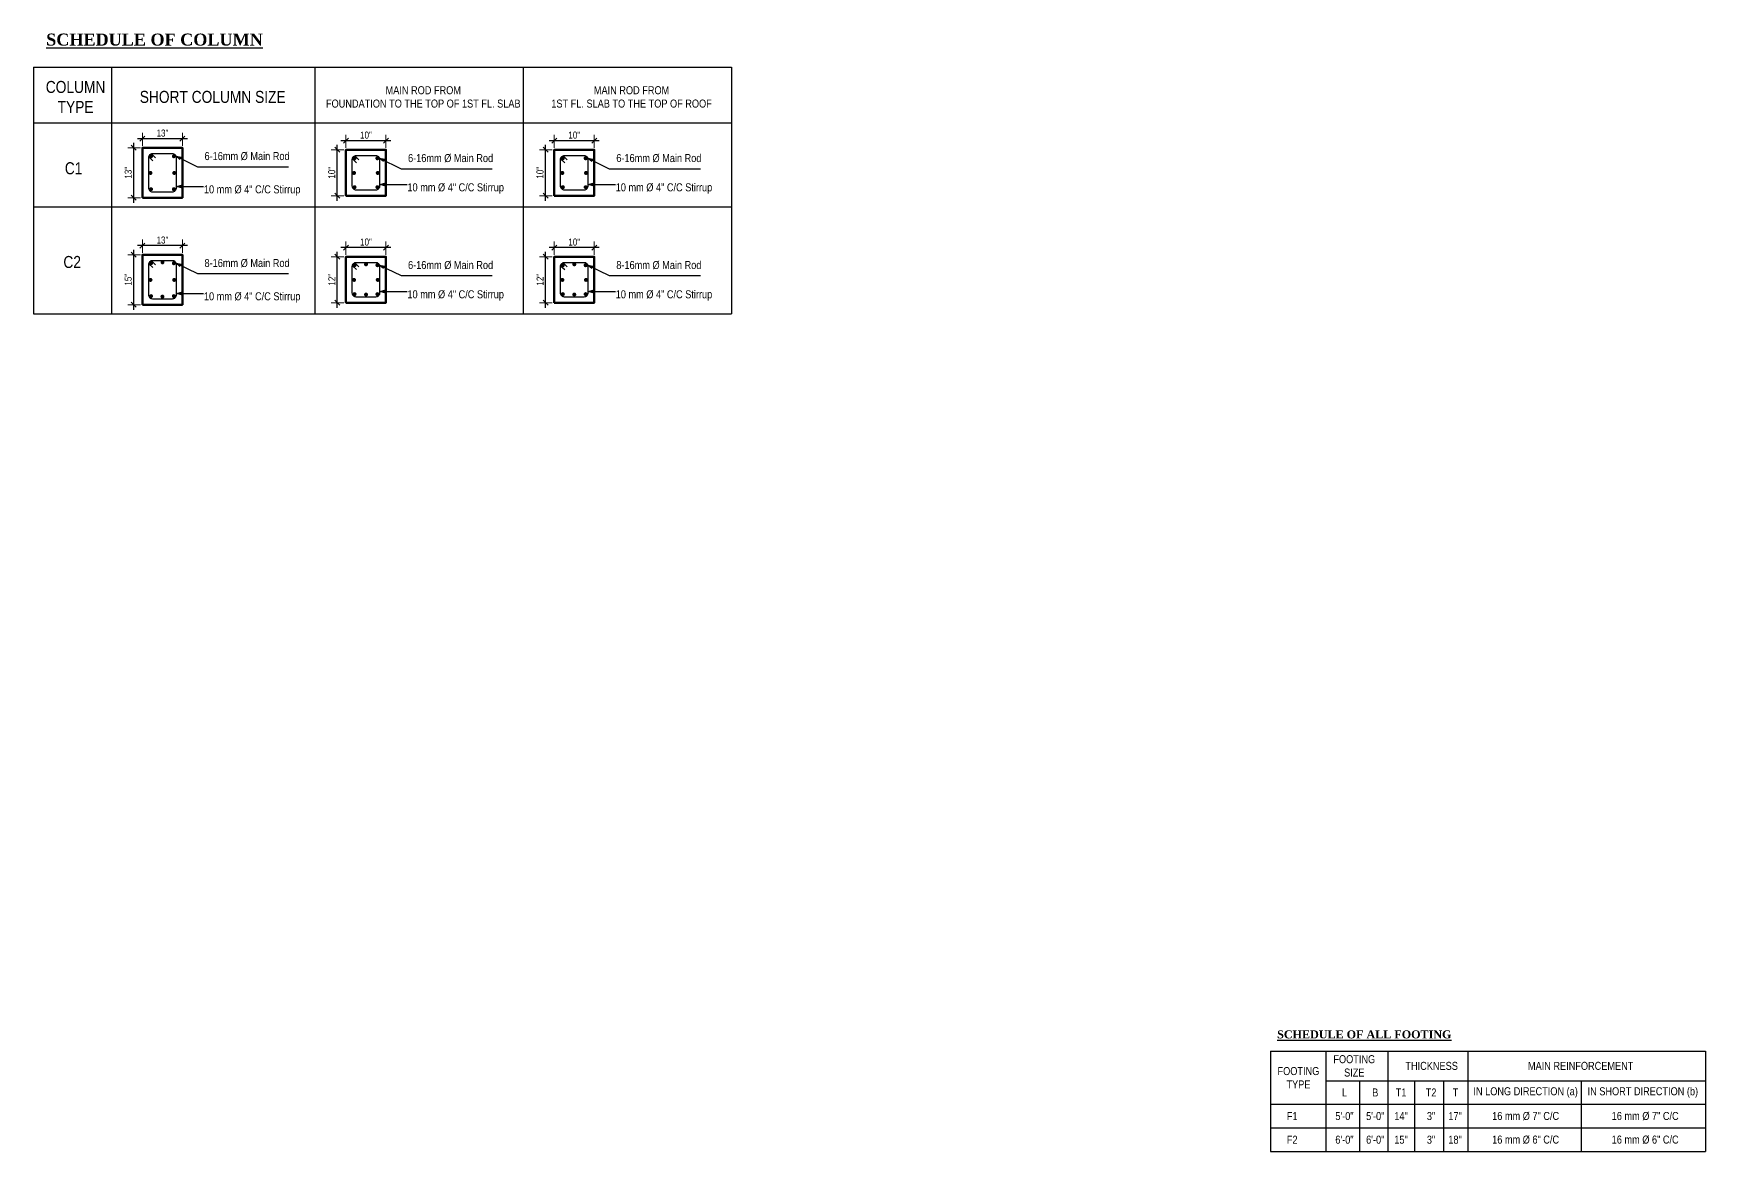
# Model space of a CAD drawing. Header units: inches. Extents: x -4010 to 92088, y -38563 to -1318.
# Drawn here: x 85542.8 to 85960.6, y -34930 to -34650.7 of the extents above; entities that cross this region are included whole.
import ezdxf

# ---------------------------------------------------------------- set-up
doc = ezdxf.new("R2010")
doc.units = ezdxf.units.IN
doc.header["$MEASUREMENT"] = 0
doc.header["$PDMODE"] = 99
doc.layers.add('Column', color=2, linetype='Continuous', lineweight=50)
doc.layers.add('DIM', color=7, linetype='Continuous', lineweight=15)
doc.layers.add('Rod', color=1, linetype='Continuous')
doc.layers.add('TEX', color=7, linetype='Continuous')
doc.styles.get("Standard").update_dxf_attribs({"font": 'ARIALN.TTF'})
doc.dimstyles.new('_20', dxfattribs={"dimscale": 0.25, "dimtxt": 7, "dimasz": 5, "dimexe": 6, "dimexo": 2, "dimgap": 2, "dimtad": 1, "dimdec": 1, "dimzin": 3, "dimdsep": 46, "dimlunit": 4, "dimtxsty": 'Standard', "dimblk": 'OBLIQUE', "dimcen": 0, "dimdle": 5, "dimclrt": 7, "dimazin": 0, "dimtfac": 0.0375, "dimtdec": 1, "dimtofl": 0, "dimtmove": 0, "dimatfit": 3, "dimldrblk": 'OPEN30', "dimfxl": 6, "dimtvp": 0.8, "dimtolj": 1, "dimtzin": 0, "dimlwe": -1, "dimarcsym": 0})

# ---------------------------------------------------------------- blocks, each defined once
blk = doc.blocks.new('_Oblique')
at = {"color": 0, "linetype": 'ByBlock', "lineweight": -2}
blk.add_line((-0.5, -0.5), (0.5, 0.5), dxfattribs=at)
blk = doc.blocks.new('*D1252')
at = {"layer": 'Defpoints', "color": 0}
for p in [(85567.86, -34679.25), (85570.02, -34679.25), (85570.02, -34691.75)]:
    blk.add_point(p, dxfattribs=at)
at = {"layer": 'DIM', "color": 0}
for p, q in [((85569.52, -34679.25), (85566.36, -34679.25)), ((85569.52, -34691.75), (85566.36, -34691.75))]:
    blk.add_line(p, q, dxfattribs=at)
at = {"layer": 'DIM', "color": 0, "lineweight": -2}
blk.add_line((85567.86, -34693), (85567.86, -34678), dxfattribs=at)
at = {"layer": 'DIM', "color": 0, "lineweight": -2, "xscale": 1.25, "yscale": 1.25, "zscale": 1.25}
for p, rotation in [((85567.86, -34679.25), 90), ((85567.86, -34691.75), 270)]:
    blk.add_blockref('_Oblique', p, dxfattribs=dict(at, rotation=rotation))
at = {"layer": 'DIM', "color": 7, "insert": (85566.47, -34685.5), "char_height": 1.75, "attachment_point": 5, "rotation": 90}
blk.add_mtext('\\A1;13"', dxfattribs=at)
blk = doc.blocks.new('_Open30')
at = {"color": 0, "linetype": 'ByBlock', "lineweight": -2}
for p, q in [((-1, 0.27), (0, 0)), ((0, 0), (-1, -0.27)), ((0, 0), (-1, 0))]:
    blk.add_line(p, q, dxfattribs=at)
blk = doc.blocks.new('*D1315')
at = {"layer": 'Defpoints', "color": 0}
for p in [(85570.02, -34676.99), (85570.02, -34679.25), (85580.02, -34679.25)]:
    blk.add_point(p, dxfattribs=at)
at = {"layer": 'DIM', "color": 0, "lineweight": -2}
blk.add_line((85581.27, -34676.99), (85568.77, -34676.99), dxfattribs=at)
at = {"layer": 'DIM', "color": 0}
for p, q in [((85570.02, -34678.75), (85570.02, -34675.49)), ((85580.02, -34678.75), (85580.02, -34675.49))]:
    blk.add_line(p, q, dxfattribs=at)
at = {"layer": 'DIM', "color": 0, "lineweight": -2, "xscale": 1.25, "yscale": 1.25, "zscale": 1.25, "rotation": 180}
blk.add_blockref('_Oblique', (85570.02, -34676.99), dxfattribs=at)
at = {"layer": 'DIM', "color": 0, "lineweight": -2, "xscale": 1.25, "yscale": 1.25, "zscale": 1.25}
blk.add_blockref('_Oblique', (85580.02, -34676.99), dxfattribs=at)
at = {"layer": 'DIM', "color": 7, "insert": (85575.02, -34675.6), "char_height": 1.75, "attachment_point": 5}
blk.add_mtext('\\A1;{\\C7;13"}', dxfattribs=at)
blk = doc.blocks.new('*D1253')
at = {"layer": 'Defpoints', "color": 0}
for p in [(85618.72, -34679.75), (85620.88, -34679.75), (85620.88, -34691.25)]:
    blk.add_point(p, dxfattribs=at)
at = {"layer": 'DIM', "color": 0}
for p, q in [((85620.38, -34679.75), (85617.22, -34679.75)), ((85620.38, -34691.25), (85617.22, -34691.25))]:
    blk.add_line(p, q, dxfattribs=at)
at = {"layer": 'DIM', "color": 0, "lineweight": -2}
blk.add_line((85618.72, -34692.5), (85618.72, -34678.5), dxfattribs=at)
at = {"layer": 'DIM', "color": 0, "lineweight": -2, "xscale": 1.25, "yscale": 1.25, "zscale": 1.25}
for p, rotation in [((85618.72, -34679.75), 90), ((85618.72, -34691.25), 270)]:
    blk.add_blockref('_Oblique', p, dxfattribs=dict(at, rotation=rotation))
at = {"layer": 'DIM', "color": 7, "insert": (85617.33, -34685.5), "char_height": 1.75, "attachment_point": 5, "rotation": 90}
blk.add_mtext('\\A1;10"', dxfattribs=at)
blk = doc.blocks.new('*D1316')
at = {"layer": 'Defpoints', "color": 0}
for p in [(85620.88, -34677.49), (85620.88, -34679.75), (85630.88, -34679.75)]:
    blk.add_point(p, dxfattribs=at)
at = {"layer": 'DIM', "color": 0, "lineweight": -2}
blk.add_line((85632.13, -34677.49), (85619.63, -34677.49), dxfattribs=at)
at = {"layer": 'DIM', "color": 0}
for p, q in [((85620.88, -34679.25), (85620.88, -34675.99)), ((85630.88, -34679.25), (85630.88, -34675.99))]:
    blk.add_line(p, q, dxfattribs=at)
at = {"layer": 'DIM', "color": 0, "lineweight": -2, "xscale": 1.25, "yscale": 1.25, "zscale": 1.25, "rotation": 180}
blk.add_blockref('_Oblique', (85620.88, -34677.49), dxfattribs=at)
at = {"layer": 'DIM', "color": 0, "lineweight": -2, "xscale": 1.25, "yscale": 1.25, "zscale": 1.25}
blk.add_blockref('_Oblique', (85630.88, -34677.49), dxfattribs=at)
at = {"layer": 'DIM', "color": 7, "insert": (85625.88, -34676.1), "char_height": 1.75, "attachment_point": 5}
blk.add_mtext('\\A1;10"', dxfattribs=at)
blk = doc.blocks.new('*D1254')
at = {"layer": 'Defpoints', "color": 0}
for p in [(85670.77, -34679.75), (85672.93, -34679.75), (85672.93, -34691.25)]:
    blk.add_point(p, dxfattribs=at)
at = {"layer": 'DIM', "color": 0}
for p, q in [((85672.43, -34679.75), (85669.27, -34679.75)), ((85672.43, -34691.25), (85669.27, -34691.25))]:
    blk.add_line(p, q, dxfattribs=at)
at = {"layer": 'DIM', "color": 0, "lineweight": -2}
blk.add_line((85670.77, -34692.5), (85670.77, -34678.5), dxfattribs=at)
at = {"layer": 'DIM', "color": 0, "lineweight": -2, "xscale": 1.25, "yscale": 1.25, "zscale": 1.25}
for p, rotation in [((85670.77, -34679.75), 90), ((85670.77, -34691.25), 270)]:
    blk.add_blockref('_Oblique', p, dxfattribs=dict(at, rotation=rotation))
at = {"layer": 'DIM', "color": 7, "insert": (85669.38, -34685.5), "char_height": 1.75, "attachment_point": 5, "rotation": 90}
blk.add_mtext('\\A1;10"', dxfattribs=at)
blk = doc.blocks.new('*D1317')
at = {"layer": 'Defpoints', "color": 0}
for p in [(85672.93, -34677.49), (85672.93, -34679.75), (85682.93, -34679.75)]:
    blk.add_point(p, dxfattribs=at)
at = {"layer": 'DIM', "color": 0, "lineweight": -2}
blk.add_line((85684.18, -34677.49), (85671.68, -34677.49), dxfattribs=at)
at = {"layer": 'DIM', "color": 0}
for p, q in [((85672.93, -34679.25), (85672.93, -34675.99)), ((85682.93, -34679.25), (85682.93, -34675.99))]:
    blk.add_line(p, q, dxfattribs=at)
at = {"layer": 'DIM', "color": 0, "lineweight": -2, "xscale": 1.25, "yscale": 1.25, "zscale": 1.25, "rotation": 180}
blk.add_blockref('_Oblique', (85672.93, -34677.49), dxfattribs=at)
at = {"layer": 'DIM', "color": 0, "lineweight": -2, "xscale": 1.25, "yscale": 1.25, "zscale": 1.25}
blk.add_blockref('_Oblique', (85682.93, -34677.49), dxfattribs=at)
at = {"layer": 'DIM', "color": 7, "insert": (85677.93, -34676.1), "char_height": 1.75, "attachment_point": 5}
blk.add_mtext('\\A1;10"', dxfattribs=at)
blk = doc.blocks.new('*D1255')
at = {"layer": 'Defpoints', "color": 0}
for p in [(85567.86, -34705.97), (85570.02, -34705.97), (85570.02, -34718.47)]:
    blk.add_point(p, dxfattribs=at)
at = {"layer": 'DIM', "color": 0}
for p, q in [((85569.52, -34705.97), (85566.36, -34705.97)), ((85569.52, -34718.47), (85566.36, -34718.47))]:
    blk.add_line(p, q, dxfattribs=at)
at = {"layer": 'DIM', "color": 0, "lineweight": -2}
blk.add_line((85567.86, -34719.72), (85567.86, -34704.72), dxfattribs=at)
at = {"layer": 'DIM', "color": 0, "lineweight": -2, "xscale": 1.25, "yscale": 1.25, "zscale": 1.25}
for p, rotation in [((85567.86, -34705.97), 90), ((85567.86, -34718.47), 270)]:
    blk.add_blockref('_Oblique', p, dxfattribs=dict(at, rotation=rotation))
at = {"layer": 'DIM', "color": 7, "insert": (85566.47, -34712.22), "char_height": 1.75, "attachment_point": 5, "rotation": 90}
blk.add_mtext('\\A1;15"', dxfattribs=at)
blk = doc.blocks.new('*D1318')
at = {"layer": 'Defpoints', "color": 0}
for p in [(85570.02, -34703.71), (85570.02, -34705.97), (85580.02, -34705.97)]:
    blk.add_point(p, dxfattribs=at)
at = {"layer": 'DIM', "color": 0}
for p, q in [((85570.02, -34705.47), (85570.02, -34702.21)), ((85580.02, -34705.47), (85580.02, -34702.21))]:
    blk.add_line(p, q, dxfattribs=at)
at = {"layer": 'DIM', "color": 0, "lineweight": -2}
blk.add_line((85581.27, -34703.71), (85568.77, -34703.71), dxfattribs=at)
at = {"layer": 'DIM', "color": 0, "lineweight": -2, "xscale": 1.25, "yscale": 1.25, "zscale": 1.25, "rotation": 180}
blk.add_blockref('_Oblique', (85570.02, -34703.71), dxfattribs=at)
at = {"layer": 'DIM', "color": 0, "lineweight": -2, "xscale": 1.25, "yscale": 1.25, "zscale": 1.25}
blk.add_blockref('_Oblique', (85580.02, -34703.71), dxfattribs=at)
at = {"layer": 'DIM', "color": 7, "insert": (85575.02, -34702.32), "char_height": 1.75, "attachment_point": 5}
blk.add_mtext('\\A1;13"', dxfattribs=at)
blk = doc.blocks.new('*D1256')
at = {"layer": 'Defpoints', "color": 0}
for p in [(85618.72, -34706.47), (85620.88, -34706.47), (85620.88, -34717.97)]:
    blk.add_point(p, dxfattribs=at)
at = {"layer": 'DIM', "color": 0}
for p, q in [((85620.38, -34706.47), (85617.22, -34706.47)), ((85620.38, -34717.97), (85617.22, -34717.97))]:
    blk.add_line(p, q, dxfattribs=at)
at = {"layer": 'DIM', "color": 0, "lineweight": -2}
blk.add_line((85618.72, -34719.22), (85618.72, -34705.22), dxfattribs=at)
at = {"layer": 'DIM', "color": 0, "lineweight": -2, "xscale": 1.25, "yscale": 1.25, "zscale": 1.25}
for p, rotation in [((85618.72, -34706.47), 90), ((85618.72, -34717.97), 270)]:
    blk.add_blockref('_Oblique', p, dxfattribs=dict(at, rotation=rotation))
at = {"layer": 'DIM', "color": 7, "insert": (85617.34, -34712.22), "char_height": 1.75, "attachment_point": 5, "rotation": 90}
blk.add_mtext('\\A1;12"', dxfattribs=at)
blk = doc.blocks.new('*D1319')
at = {"layer": 'Defpoints', "color": 0}
for p in [(85620.88, -34704.21), (85620.88, -34706.47), (85630.88, -34706.47)]:
    blk.add_point(p, dxfattribs=at)
at = {"layer": 'DIM', "color": 0, "lineweight": -2}
blk.add_line((85632.13, -34704.21), (85619.63, -34704.21), dxfattribs=at)
at = {"layer": 'DIM', "color": 0}
for p, q in [((85620.88, -34705.97), (85620.88, -34702.71)), ((85630.88, -34705.97), (85630.88, -34702.71))]:
    blk.add_line(p, q, dxfattribs=at)
at = {"layer": 'DIM', "color": 0, "lineweight": -2, "xscale": 1.25, "yscale": 1.25, "zscale": 1.25, "rotation": 180}
blk.add_blockref('_Oblique', (85620.88, -34704.21), dxfattribs=at)
at = {"layer": 'DIM', "color": 0, "lineweight": -2, "xscale": 1.25, "yscale": 1.25, "zscale": 1.25}
blk.add_blockref('_Oblique', (85630.88, -34704.21), dxfattribs=at)
at = {"layer": 'DIM', "color": 7, "insert": (85625.88, -34702.82), "char_height": 1.75, "attachment_point": 5}
blk.add_mtext('\\A1;10"', dxfattribs=at)
blk = doc.blocks.new('*D1257')
at = {"layer": 'Defpoints', "color": 0}
for p in [(85670.77, -34706.47), (85672.93, -34706.47), (85672.93, -34717.97)]:
    blk.add_point(p, dxfattribs=at)
at = {"layer": 'DIM', "color": 0}
for p, q in [((85672.43, -34706.47), (85669.27, -34706.47)), ((85672.43, -34717.97), (85669.27, -34717.97))]:
    blk.add_line(p, q, dxfattribs=at)
at = {"layer": 'DIM', "color": 0, "lineweight": -2}
blk.add_line((85670.77, -34719.22), (85670.77, -34705.22), dxfattribs=at)
at = {"layer": 'DIM', "color": 0, "lineweight": -2, "xscale": 1.25, "yscale": 1.25, "zscale": 1.25}
for p, rotation in [((85670.77, -34706.47), 90), ((85670.77, -34717.97), 270)]:
    blk.add_blockref('_Oblique', p, dxfattribs=dict(at, rotation=rotation))
at = {"layer": 'DIM', "color": 7, "insert": (85669.39, -34712.22), "char_height": 1.75, "attachment_point": 5, "rotation": 90}
blk.add_mtext('\\A1;12"', dxfattribs=at)
blk = doc.blocks.new('*D1320')
at = {"layer": 'Defpoints', "color": 0}
for p in [(85672.93, -34704.21), (85672.93, -34706.47), (85682.93, -34706.47)]:
    blk.add_point(p, dxfattribs=at)
at = {"layer": 'DIM', "color": 0, "lineweight": -2}
blk.add_line((85684.18, -34704.21), (85671.68, -34704.21), dxfattribs=at)
at = {"layer": 'DIM', "color": 0}
for p, q in [((85672.93, -34705.97), (85672.93, -34702.71)), ((85682.93, -34705.97), (85682.93, -34702.71))]:
    blk.add_line(p, q, dxfattribs=at)
at = {"layer": 'DIM', "color": 0, "lineweight": -2, "xscale": 1.25, "yscale": 1.25, "zscale": 1.25, "rotation": 180}
blk.add_blockref('_Oblique', (85672.93, -34704.21), dxfattribs=at)
at = {"layer": 'DIM', "color": 0, "lineweight": -2, "xscale": 1.25, "yscale": 1.25, "zscale": 1.25}
blk.add_blockref('_Oblique', (85682.93, -34704.21), dxfattribs=at)
at = {"layer": 'DIM', "color": 7, "insert": (85677.93, -34702.82), "char_height": 1.75, "attachment_point": 5}
blk.add_mtext('\\A1;10"', dxfattribs=at)

msp = doc.modelspace()

# ---------------------------------------------------------------- hatches: boundary and pattern name
at = {"layer": 'Rod'}
for points in [[(85572.668, -34681.389, -1), (85571.668, -34681.389, -1)], [(85577.372, -34681.389, 1), (85578.372, -34681.389, 1)], [(85623.529, -34681.889, -1), (85622.529, -34681.889, -1)], [(85628.233, -34681.889, 1), (85629.233, -34681.889, 1)], [(85675.576, -34681.889, -1), (85674.576, -34681.889, -1)], [(85680.28, -34681.889, 1), (85681.28, -34681.889, 1)], [(85572.54, -34685.554, 1), (85571.54, -34685.554, 1)], [(85577.458, -34685.554, -1), (85578.458, -34685.554, -1)], [(85623.4, -34685.554, 1), (85622.4, -34685.554, 1)], [(85628.318, -34685.554, -1), (85629.318, -34685.554, -1)], [(85675.447, -34685.554, 1), (85674.447, -34685.554, 1)], [(85680.365, -34685.554, -1), (85681.365, -34685.554, -1)], [(85572.668, -34689.604, 1), (85571.668, -34689.604, 1)], [(85577.372, -34689.604, -1), (85578.372, -34689.604, -1)], [(85623.529, -34689.104, 1), (85622.529, -34689.104, 1)], [(85628.233, -34689.104, -1), (85629.233, -34689.104, -1)], [(85675.576, -34689.104, 1), (85674.576, -34689.104, 1)], [(85680.28, -34689.104, -1), (85681.28, -34689.104, -1)], [(85572.668, -34708.111, -1), (85571.668, -34708.111, -1)], [(85575.533, -34707.878, 1), (85574.533, -34707.878, 1)], [(85577.372, -34708.111, 1), (85578.372, -34708.111, 1)], [(85623.529, -34708.611, -1), (85622.529, -34708.611, -1)], [(85626.393, -34708.378, 1), (85625.393, -34708.378, 1)], [(85628.233, -34708.611, 1), (85629.233, -34708.611, 1)], [(85675.576, -34708.611, -1), (85674.576, -34708.611, -1)], [(85678.44, -34708.378, 1), (85677.44, -34708.378, 1)], [(85680.28, -34708.611, 1), (85681.28, -34708.611, 1)], [(85572.54, -34712.276, 1), (85571.54, -34712.276, 1)], [(85577.458, -34712.276, -1), (85578.458, -34712.276, -1)], [(85623.4, -34712.276, 1), (85622.4, -34712.276, 1)], [(85628.318, -34712.276, -1), (85629.318, -34712.276, -1)], [(85675.447, -34712.276, 1), (85674.447, -34712.276, 1)], [(85680.365, -34712.276, -1), (85681.365, -34712.276, -1)], [(85572.668, -34716.326, 1), (85571.668, -34716.326, 1)], [(85575.51, -34716.452, 1), (85574.51, -34716.452, 1)], [(85577.372, -34716.326, -1), (85578.372, -34716.326, -1)], [(85623.529, -34715.826, 1), (85622.529, -34715.826, 1)], [(85626.393, -34715.928, 1), (85625.393, -34715.928, 1)], [(85628.233, -34715.826, -1), (85629.233, -34715.826, -1)], [(85675.576, -34715.826, 1), (85674.576, -34715.826, 1)], [(85678.44, -34715.928, 1), (85677.44, -34715.928, 1)], [(85680.28, -34715.826, -1), (85681.28, -34715.826, -1)]]:
    msp.add_hatch(color=256, dxfattribs=at).paths.add_polyline_path(points)

# ---------------------------------------------------------------- linework, layer by layer
at = {"layer": 'Column'}
for points in [[(85570.02, -34691.747), (85580.02, -34691.747), (85580.02, -34679.247), (85570.02, -34679.247)], [(85620.881, -34691.247), (85630.881, -34691.247), (85630.881, -34679.747), (85620.881, -34679.747)], [(85672.928, -34691.247), (85682.928, -34691.247), (85682.928, -34679.747), (85672.928, -34679.747)], [(85570.02, -34718.469), (85580.02, -34718.469), (85580.02, -34705.969), (85570.02, -34705.969)], [(85620.881, -34717.969), (85630.881, -34717.969), (85630.881, -34706.469), (85620.881, -34706.469)], [(85672.928, -34717.969), (85682.928, -34717.969), (85682.928, -34706.469), (85672.928, -34706.469)]]:
    msp.add_lwpolyline(points, close=True, dxfattribs=at)
at = {"layer": 'Rod'}
for points in [[(85572.52, -34690.247), (85577.52, -34690.247, 0.4142136), (85578.52, -34689.247), (85578.52, -34681.747, 0.4142136), (85577.52, -34680.747), (85572.52, -34680.747, 0.4142136), (85571.52, -34681.747), (85571.52, -34689.247, 0.4142136)], [(85623.381, -34689.747), (85628.381, -34689.747, 0.4142136), (85629.381, -34688.747), (85629.381, -34682.247, 0.4142136), (85628.381, -34681.247), (85623.381, -34681.247, 0.4142136), (85622.381, -34682.247), (85622.381, -34688.747, 0.4142136)], [(85675.428, -34689.747), (85680.428, -34689.747, 0.4142136), (85681.428, -34688.747), (85681.428, -34682.247, 0.4142136), (85680.428, -34681.247), (85675.428, -34681.247, 0.4142136), (85674.428, -34682.247), (85674.428, -34688.747, 0.4142136)], [(85572.52, -34716.969), (85577.52, -34716.969, 0.4142136), (85578.52, -34715.969), (85578.52, -34708.469, 0.4142136), (85577.52, -34707.469), (85572.52, -34707.469, 0.4142136), (85571.52, -34708.469), (85571.52, -34715.969, 0.4142136)], [(85623.381, -34716.469), (85628.381, -34716.469, 0.4142136), (85629.381, -34715.469), (85629.381, -34708.969, 0.4142136), (85628.381, -34707.969), (85623.381, -34707.969, 0.4142136), (85622.381, -34708.969), (85622.381, -34715.469, 0.4142136)], [(85675.428, -34716.469), (85680.428, -34716.469, 0.4142136), (85681.428, -34715.469), (85681.428, -34708.969, 0.4142136), (85680.428, -34707.969), (85675.428, -34707.969, 0.4142136), (85674.428, -34708.969), (85674.428, -34715.469, 0.4142136)]]:
    msp.add_lwpolyline(points, format="xyb", close=True, dxfattribs=at)
for points in [[(85571.681, -34681.239, 0.2624441), (85571.702, -34681.641), (85572.651, -34682.487)], [(85572.17, -34680.814, -0.3032581), (85572.516, -34681.003), (85573.268, -34681.795)], [(85622.542, -34681.739, 0.2624441), (85622.562, -34682.141), (85623.511, -34682.987)], [(85623.03, -34681.314, -0.3032581), (85623.377, -34681.503), (85624.128, -34682.295)], [(85674.589, -34681.739, 0.2624441), (85674.609, -34682.141), (85675.558, -34682.987)], [(85675.077, -34681.314, -0.3032581), (85675.424, -34681.503), (85676.175, -34682.295)], [(85571.681, -34707.961, 0.2624441), (85571.702, -34708.364), (85572.651, -34709.209)], [(85572.17, -34707.536, -0.3032581), (85572.516, -34707.725), (85573.268, -34708.517)], [(85622.542, -34708.461, 0.2624441), (85622.562, -34708.864), (85623.511, -34709.709)], [(85623.03, -34708.036, -0.3032581), (85623.377, -34708.225), (85624.128, -34709.017)], [(85674.589, -34708.461, 0.2624441), (85674.609, -34708.864), (85675.558, -34709.709)], [(85675.077, -34708.036, -0.3032581), (85675.424, -34708.225), (85676.175, -34709.017)]]:
    msp.add_lwpolyline(points, format="xyb", dxfattribs=at)
at = {"layer": 'TEX'}
for p, q in [((85542.782, -34659.129), (85665.183, -34659.129)), ((85542.782, -34659.129), (85542.782, -34672.998)), ((85562.276, -34659.129), (85562.276, -34672.998)), ((85594.829, -34659.129), (85717.23, -34659.129)), ((85613.136, -34659.129), (85613.136, -34672.998)), ((85665.183, -34659.129), (85665.183, -34672.998)), ((85665.183, -34659.129), (85665.183, -34672.998)), ((85717.23, -34659.129), (85717.23, -34672.998)), ((85717.23, -34659.129), (85717.23, -34672.998)), ((85717.23, -34659.129), (85717.23, -34672.998)), ((85542.782, -34672.998), (85665.183, -34672.998)), ((85542.782, -34672.998), (85665.183, -34672.998)), ((85542.782, -34672.998), (85542.782, -34720.771)), ((85562.276, -34672.998), (85562.276, -34720.771)), ((85594.829, -34672.998), (85717.23, -34672.998)), ((85594.829, -34672.998), (85717.23, -34672.998)), ((85613.136, -34672.998), (85613.136, -34720.771)), ((85665.183, -34672.998), (85665.183, -34720.771)), ((85665.183, -34672.998), (85665.183, -34720.771)), ((85717.23, -34672.998), (85717.23, -34720.771)), ((85717.23, -34672.998), (85717.23, -34720.771)), ((85717.23, -34672.998), (85717.23, -34720.771)), ((85542.782, -34694.049), (85665.183, -34694.049)), ((85542.782, -34694.049), (85665.183, -34694.049)), ((85594.829, -34694.049), (85717.23, -34694.049)), ((85594.829, -34694.049), (85717.23, -34694.049)), ((85542.782, -34720.771), (85665.183, -34720.771)), ((85542.782, -34720.771), (85665.183, -34720.771)), ((85542.782, -34720.771), (85665.183, -34720.771)), ((85594.829, -34720.771), (85717.23, -34720.771)), ((85594.829, -34720.771), (85717.23, -34720.771)), ((85594.829, -34720.771), (85717.23, -34720.771)), ((85851.903, -34904.96), (85865.705, -34904.96)), ((85851.903, -34904.96), (85851.903, -34912.327)), ((85865.705, -34904.96), (85874.186, -34904.96)), ((85865.705, -34904.96), (85865.705, -34912.327)), ((85874.186, -34904.96), (85881.214, -34904.96)), ((85881.214, -34904.96), (85887.929, -34904.96)), ((85881.214, -34904.96), (85881.214, -34912.327)), ((85887.929, -34904.96), (85895.176, -34904.96)), ((85895.176, -34904.96), (85901.223, -34904.96)), ((85901.223, -34904.96), (85929.514, -34904.96)), ((85901.223, -34904.96), (85901.223, -34912.327)), ((85929.514, -34904.96), (85960.635, -34904.96)), ((85960.635, -34904.96), (85960.635, -34912.327)), ((85851.903, -34912.327), (85851.903, -34918.23)), ((85865.705, -34912.327), (85874.186, -34912.327)), ((85865.705, -34912.327), (85865.705, -34918.23)), ((85874.186, -34912.327), (85881.214, -34912.327)), ((85874.186, -34912.327), (85874.186, -34918.23)), ((85881.214, -34912.327), (85887.929, -34912.327)), ((85881.214, -34912.327), (85881.214, -34918.23)), ((85887.929, -34912.327), (85895.176, -34912.327)), ((85887.929, -34912.327), (85887.929, -34918.23)), ((85895.176, -34912.327), (85901.223, -34912.327)), ((85895.176, -34912.327), (85895.176, -34918.23)), ((85901.223, -34912.327), (85929.514, -34912.327)), ((85901.223, -34912.327), (85901.223, -34918.23)), ((85929.514, -34912.327), (85960.635, -34912.327)), ((85929.514, -34912.327), (85929.514, -34918.23)), ((85960.635, -34912.327), (85960.635, -34918.23)), ((85851.903, -34918.23), (85865.705, -34918.23)), ((85851.903, -34918.23), (85851.903, -34924.133)), ((85865.705, -34918.23), (85874.186, -34918.23)), ((85865.705, -34918.23), (85865.705, -34924.133)), ((85874.186, -34918.23), (85881.214, -34918.23)), ((85874.186, -34918.23), (85874.186, -34924.133)), ((85881.214, -34918.23), (85887.929, -34918.23)), ((85881.214, -34918.23), (85881.214, -34924.133)), ((85887.929, -34918.23), (85895.176, -34918.23)), ((85887.929, -34918.23), (85887.929, -34924.133)), ((85895.176, -34918.23), (85901.223, -34918.23)), ((85895.176, -34918.23), (85895.176, -34924.133)), ((85901.223, -34918.23), (85929.514, -34918.23)), ((85901.223, -34918.23), (85901.223, -34924.133)), ((85929.514, -34918.23), (85960.635, -34918.23)), ((85929.514, -34918.23), (85929.514, -34924.133)), ((85960.635, -34918.23), (85960.635, -34924.133)), ((85851.903, -34924.133), (85865.705, -34924.133)), ((85851.903, -34924.133), (85851.903, -34930.036)), ((85865.705, -34924.133), (85874.186, -34924.133)), ((85865.705, -34924.133), (85865.705, -34930.036)), ((85874.186, -34924.133), (85881.214, -34924.133)), ((85874.186, -34924.133), (85874.186, -34930.036)), ((85881.214, -34924.133), (85887.929, -34924.133)), ((85881.214, -34924.133), (85881.214, -34930.036)), ((85887.929, -34924.133), (85895.176, -34924.133)), ((85887.929, -34924.133), (85887.929, -34930.036)), ((85895.176, -34924.133), (85901.223, -34924.133)), ((85895.176, -34924.133), (85895.176, -34930.036)), ((85901.223, -34924.133), (85929.514, -34924.133)), ((85901.223, -34924.133), (85901.223, -34930.036)), ((85929.514, -34924.133), (85960.635, -34924.133)), ((85929.514, -34924.133), (85929.514, -34930.036)), ((85960.635, -34924.133), (85960.635, -34930.036)), ((85851.903, -34930.036), (85865.705, -34930.036)), ((85865.705, -34930.036), (85874.186, -34930.036)), ((85874.186, -34930.036), (85881.214, -34930.036)), ((85881.214, -34930.036), (85887.929, -34930.036)), ((85887.929, -34930.036), (85895.176, -34930.036)), ((85895.176, -34930.036), (85901.223, -34930.036)), ((85901.223, -34930.036), (85929.514, -34930.036)), ((85929.514, -34930.036), (85960.635, -34930.036))]:
    msp.add_line(p, q, dxfattribs=at)

# ---------------------------------------------------------------- texts
for s, insert, char_height, width, attachment_point in [('{\\fTimes New Roman|b1|i0|c0|p18;\\LSCHEDULE OF COLUMN}', (85545.966, -34650.733), 3, 53.91448, 1), ('COLUMN \\PTYPE', (85553.311, -34666.567), 3, 13.0958, 5), ('SHORT COLUMN SIZE', (85587.579, -34666.567), 3, 57.9349, 5), ('MAIN ROD FROM\\PFOUNDATION TO THE TOP OF 1ST FL. SLAB', (85640.198, -34666.567), 2, 57.9349, 5), ('MAIN ROD FROM\\P1ST FL. SLAB TO THE TOP OF ROOF', (85692.245, -34666.567), 2, 57.9349, 5), ('6-16mm Ø Main Rod', (85585.533, -34680.332), 2, 29.41889, 1), ('6-16mm Ø Main Rod', (85636.393, -34680.832), 2, 29.41889, 1), ('6-16mm Ø Main Rod', (85688.44, -34680.832), 2, 29.41889, 1), ('{\\H2.778x;C1}', (85552.822, -34684.396), 1.08, 37.64891, 5), ('10 mm Ø 4" C/C Stirrup', (85585.387, -34688.642), 2, 38.12995, 1), ('10 mm Ø 4" C/C Stirrup', (85636.247, -34688.142), 2, 38.12995, 1), ('10 mm Ø 4" C/C Stirrup', (85688.294, -34688.142), 2, 38.12995, 1), ('{\\H2.778x;C2}', (85552.46, -34707.814), 1.08, 37.64891, 5), ('8-16mm Ø Main Rod', (85585.533, -34707.054), 2, 29.41889, 1), ('6-16mm Ø Main Rod', (85636.393, -34707.554), 2, 29.41889, 1), ('8-16mm Ø Main Rod', (85688.44, -34707.554), 2, 29.41889, 1), ('10 mm Ø 4" C/C Stirrup', (85636.247, -34714.864), 2, 38.12995, 1), ('10 mm Ø 4" C/C Stirrup', (85688.294, -34714.864), 2, 38.12995, 1), ('10 mm Ø 4" C/C Stirrup', (85585.387, -34715.364), 2, 38.12995, 1), ('{\\fTimes New Roman|b1|i0|c0|p18;\\LSCHEDULE OF ALL FOOTING}', (85853.576, -34899.767), 2, 72.7601, 1), ('FOOTING \\PSIZE', (85872.854, -34908.644), 2, 30.87337, 5), ('FOOTING \\PTYPE', (85858.899, -34911.595), 2, 23.53059, 5), ('THICKNESS', (85892.188, -34908.644), 2, 44.51414, 5), ('MAIN REINFORCEMENT', (85929.426, -34908.644), 2, 69.83697, 5), ('{\\H1.8519x;L}', (85870.398, -34915.278), 1.08, 19.20441, 5), ('{\\H1.8519x;B}', (85878.096, -34915.278), 1.08, 14.79942, 5), ('{\\H1.8519x;T1}', (85884.537, -34915.278), 1.08, 17.63726, 5), ('T2', (85892.037, -34915.278), 2, 20.4277, 5), ('T', (85898.163, -34915.278), 2, 18.90929, 5), ('IN LONG DIRECTION (a)', (85915.675, -34915.278), 2, 38.66336, 5), ('IN SHORT DIRECTION (b)', (85944.963, -34915.278), 2, 36.42462, 5), ('{\\H1.8519x;F1}', (85857.345, -34921.181), 1.08, 26.6392, 5), ('{\\H1.852x;5\'-0"}', (85870.398, -34921.181), 1.08, 19.20441, 5), ('{\\H1.852x;5\'-0"}', (85878.096, -34921.181), 1.08, 14.79942, 5), ('{\\H1.852x;14"}', (85884.537, -34921.181), 1.08, 17.63726, 5), ('{\\H1.852x;3"}', (85892.037, -34921.181), 1.08, 20.4277, 5), ('{\\H1.852x;17"}', (85898.04, -34921.181), 1.08, 18.90929, 5), ('16 mm %%C 7" C/C', (85915.675, -34921.181), 2, 38.66336, 5), ('16 mm %%C 7" C/C', (85945.547, -34921.181), 2, 37.5933, 5), ('{\\H1.852x;F2}', (85857.345, -34927.084), 1.08, 26.6392, 5), ('{\\H1.852x;6\'-0"}', (85870.398, -34927.084), 1.08, 19.20441, 5), ('{\\H1.852x;6\'-0"}', (85878.096, -34927.084), 1.08, 14.79942, 5), ('{\\H1.852x;15"}', (85884.537, -34927.084), 1.08, 17.63726, 5), ('{\\H1.852x;3"}', (85892.037, -34927.084), 1.08, 20.4277, 5), ('{\\H1.852x;18"}', (85898.04, -34927.084), 1.08, 18.90929, 5), ('16 mm %%C 6" C/C', (85915.675, -34927.084), 2, 38.66336, 5), ('16 mm %%C 6" C/C', (85945.547, -34927.084), 2, 37.5933, 5)]:
    msp.add_mtext(s, dxfattribs=dict(at, insert=insert, char_height=char_height, width=width, attachment_point=attachment_point))

# ---------------------------------------------------------------- dimensions: what is measured, and where the dimension line sits
at = {"layer": 'DIM'}
for base, p1, p2, text, picture, middle in [((85570.02, -34676.99), (85580.02, -34679.247), (85570.02, -34679.247), '{\\C7;13"}', '*D1315', (85575.02, -34675.597)), ((85570.02, -34703.712), (85580.02, -34705.969), (85570.02, -34705.969), '13"', '*D1318', (85575.02, -34702.319)), ((85620.881, -34704.212), (85630.881, -34706.469), (85620.881, -34706.469), '10"', '*D1319', (85625.881, -34702.819)), ((85672.928, -34704.212), (85682.928, -34706.469), (85672.928, -34706.469), '10"', '*D1320', (85677.928, -34702.819))]:
    dim = msp.add_linear_dim(base=base, p1=p1, p2=p2, text=text, dimstyle='_20', dxfattribs=at)
    dim.commit()
    dim.dimension.update_dxf_attribs({"geometry": picture, "text_midpoint": middle})
for base, p1, p2, picture, middle in [((85620.881, -34677.49), (85630.881, -34679.747), (85620.881, -34679.747), '*D1316', (85625.881, -34676.097)), ((85672.928, -34677.49), (85682.928, -34679.747), (85672.928, -34679.747), '*D1317', (85677.928, -34676.097))]:
    dim = msp.add_linear_dim(base=base, p1=p1, p2=p2, dimstyle='_20', dxfattribs=at)
    dim.commit()
    dim.dimension.update_dxf_attribs({"geometry": picture, "text_midpoint": middle})
for base, p1, p2, text, picture, middle in [((85567.861, -34679.247), (85570.02, -34691.747), (85570.02, -34679.247), '13"', '*D1252', (85567.861, -34685.497)), ((85618.722, -34679.747), (85620.881, -34691.247), (85620.881, -34679.747), '10"', '*D1253', (85618.722, -34685.497)), ((85670.769, -34679.747), (85672.928, -34691.247), (85672.928, -34679.747), '10"', '*D1254', (85670.769, -34685.497)), ((85567.861, -34705.969), (85570.02, -34718.469), (85570.02, -34705.969), '15"', '*D1255', (85567.861, -34712.219)), ((85618.722, -34706.469), (85620.881, -34717.969), (85620.881, -34706.469), '12"', '*D1256', (85618.722, -34712.219)), ((85670.769, -34706.469), (85672.928, -34717.969), (85672.928, -34706.469), '12"', '*D1257', (85670.769, -34712.219))]:
    dim = msp.add_linear_dim(base=base, p1=p1, p2=p2, angle=90, text=text, dimstyle='_20', dxfattribs=at)
    dim.commit()
    dim.dimension.update_dxf_attribs({"geometry": picture, "text_midpoint": middle, "dimtype": 160})

# ---------------------------------------------------------------- leaders
at = {"layer": 'DIM', "annotation_type": 0, "has_hookline": 1, "hookline_direction": 0}
for points, text_width in [([(85578.43, -34681.332), (85583.783, -34683.986), (85585.033, -34683.986)], 21.015), ([(85629.291, -34681.832), (85634.643, -34684.486), (85635.893, -34684.486)], 21.015), ([(85681.338, -34681.832), (85686.69, -34684.486), (85687.94, -34684.486)], 21.015), ([(85578.43, -34708.054), (85583.783, -34710.708), (85585.033, -34710.708)], 21.005), ([(85629.291, -34708.554), (85634.643, -34711.208), (85635.893, -34711.208)], 21.015), ([(85681.338, -34708.554), (85686.69, -34711.208), (85687.94, -34711.208)], 21.005)]:
    msp.add_leader(points, dimstyle='_20', dxfattribs=dict(at, text_width=text_width))
at = {"layer": 'DIM'}
for points in [[(85578.52, -34688.958), (85585.297, -34688.958)], [(85629.381, -34688.458), (85636.157, -34688.458)], [(85681.428, -34688.458), (85688.204, -34688.458)], [(85629.381, -34715.18), (85636.157, -34715.18)], [(85681.428, -34715.18), (85688.204, -34715.18)], [(85578.52, -34715.68), (85585.297, -34715.68)]]:
    msp.add_leader(points, dimstyle='_20', dxfattribs=at)

doc.saveas('drawing.dxf')
